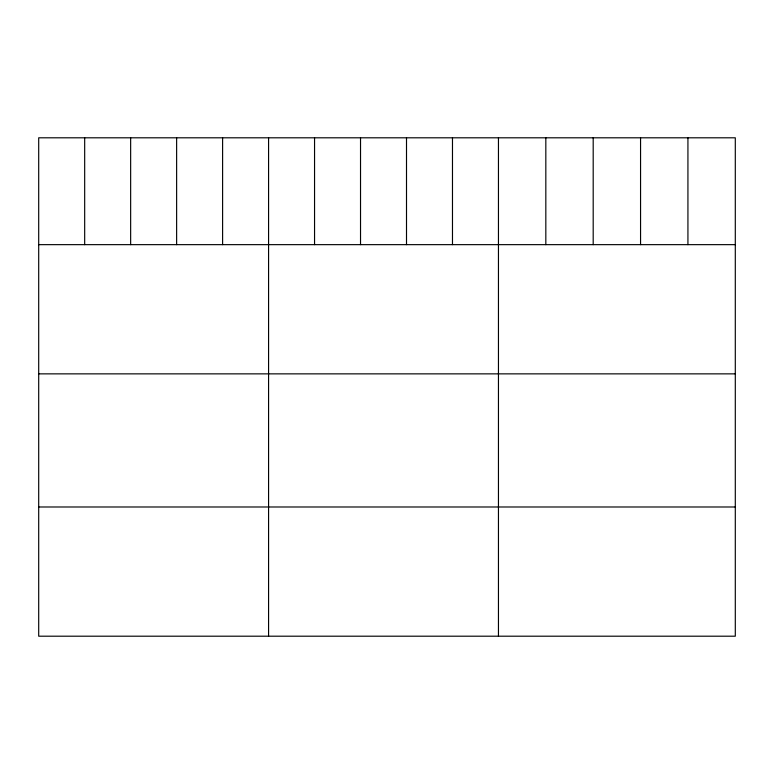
<?xml version="1.0" encoding="UTF-8"?>
<svg xmlns="http://www.w3.org/2000/svg" width="774" height="774" viewBox="0 0 774 774"><rect width="100%" height="100%" fill="white"/><g stroke="black" fill="none" stroke-linecap="round" stroke-linejoin="round"><path stroke-width="1.16" d="M735.3 244.652L735.3 636.199L38.7 636.199L38.7 137.801L735.3 137.801L735.3 244.652L38.7 244.652M38.7 373.861L735.3 373.861M38.7 506.989L735.3 506.989M687.931 137.801L687.931 244.652M640.562 137.801L640.562 244.652M593.194 137.801L593.194 244.652M545.825 137.801L545.825 244.652M498.456 137.801L498.456 636.199M452.48 137.801L452.48 244.652M406.505 137.801L406.505 244.652M360.529 137.801L360.529 244.652M314.554 137.801L314.554 244.652M268.578 137.801L268.578 636.199M222.602 137.801L222.602 244.652M176.627 137.801L176.627 244.652M130.651 137.801L130.651 244.652M84.676 137.801L84.676 244.652"/></g></svg>
